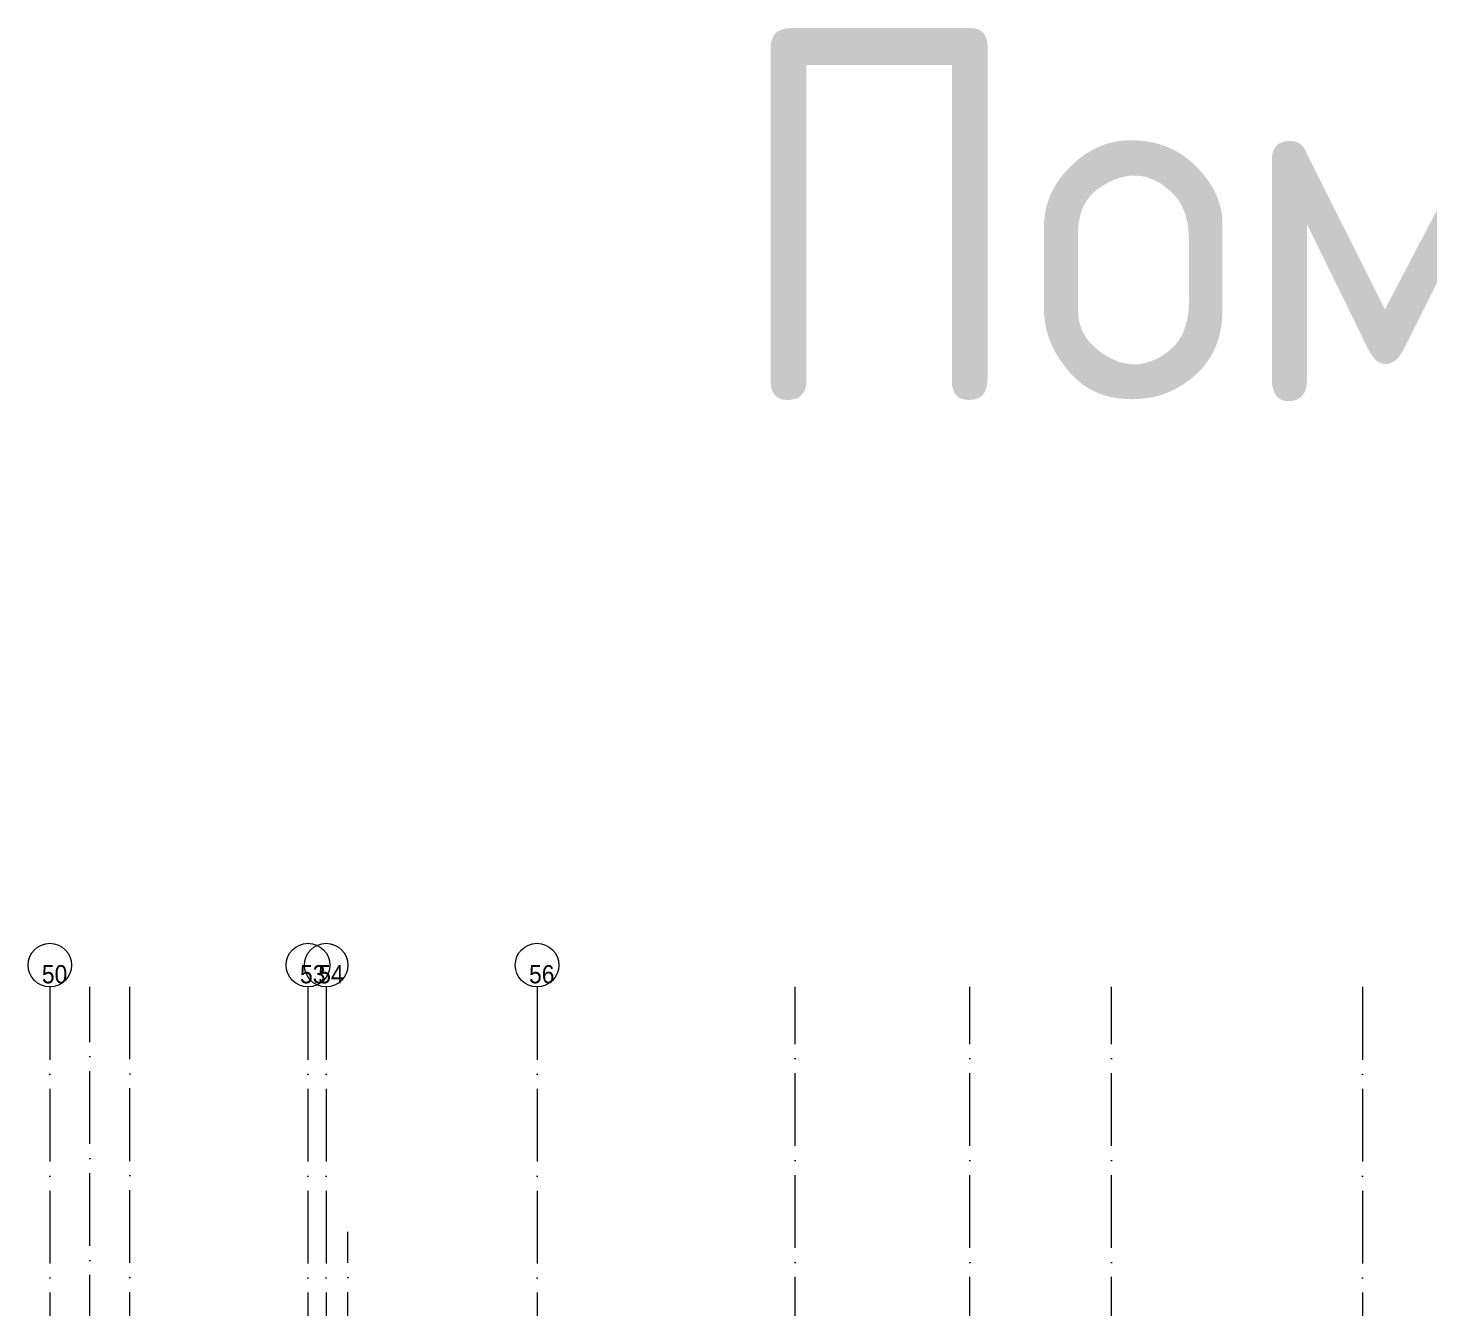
# Model space of a CAD drawing. Header units: millimetres. Extents: x -81576 to 1046824, y -248937 to 691537.
# Drawn here: x 21046 to 40326, y -136525 to -118919 of the extents above; entities that cross this region are included whole.
import ezdxf

# ---------------------------------------------------------------- set-up
doc = ezdxf.new("R2010")
doc.units = ezdxf.units.MM
doc.linetypes.add('50_200_ШТРИХ_1Т_ш5_п1_п1_', pattern=[1400, 1000, -200, 0, -200])
for name, color, linetype, lineweight, true_color in [('Оси-1', 7, 'Continuous', 20, 0xaaaaaa), ('Оси-2', 7, 'Continuous', 9, 0xaaaaaa), ('Оси-3', 7, '50_200_ШТРИХ_1Т_ш5_п1_п1_', 9, 0xaaaaaa)]:
    doc.layers.add(name, color=color, linetype=linetype, lineweight=lineweight, true_color=true_color)
doc.layers.add('Основные линии', color=7, linetype='Continuous', lineweight=30)
doc.styles.add('Arial', font='arial.ttf', dxfattribs={"width": 0.9, "height": 500})
doc.styles.add('СПДС', font='isocpeur.ttf', dxfattribs={"width": 0.9})

# ---------------------------------------------------------------- blocks, each defined once
blk = doc.blocks.new('Ось сетки - Круг_Ø6_00__ISO-2_5_0_9K_-17386508-АИ_План этажа Радиаторы_2')
at = {"layer": 'Оси-1'}
blk.add_circle((0, 0), 3, dxfattribs=at)

msp = doc.modelspace()

# ---------------------------------------------------------------- linework, layer by layer
at = {"layer": 'Оси-3'}
for p, q in [((21346.1, -132098.9), (21346.1, -168094.6)), ((21896.1, -169259.3), (21896.1, -132098.9)), ((22446.1, -168094.6), (22446.1, -132098.9)), ((24896.1, -132098.9), (24896.1, -168414.1)), ((25146.1, -132098.9), (25146.1, -168414.1)), ((28046.1, -132098.9), (28046.1, -170866.3)), ((31596.1, -170686.3), (31596.1, -132098.9)), ((33996.1, -170686.3), (33996.1, -132098.9)), ((35946.1, -170686.3), (35946.1, -132098.9)), ((39396.1, -132098.9), (39396.1, -170686.3)), ((25446.1, -168094.6), (25446.1, -135466.4))]:
    msp.add_line(p, q, dxfattribs=at)

# ---------------------------------------------------------------- block references
at = {"layer": 'Оси-1', "xscale": 100, "yscale": 100, "zscale": 100, "rotation": 180}
for p in [(21346.1, -131798.9), (24896.1, -131798.9), (25146.1, -131798.9), (28046.1, -131798.9)]:
    msp.add_blockref('Ось сетки - Круг_Ø6_00__ISO-2_5_0_9K_-17386508-АИ_План этажа Радиаторы_2', p, dxfattribs=at)

# ---------------------------------------------------------------- texts
at = {"layer": 'Оси-2', "char_height": 250, "width": 702, "attachment_point": 5, "line_spacing_factor": 0.936439, "style": 'Arial'}
for s, insert in [('\\pxqc,t4.572,9.144,13.716,18.288,22.86,27.432,32.004,36.576,41.148,45.72,50.292,54.864,59.436,64.008,68.58,73.152,77.724,82.296,86.868,91.44,96.012,100.584,105.156,109.728,114.3,118.872,123.444,128.016,132.588,137.16,141.732,146.304;{50}', (21411.3, -131926.1)), ('\\pxqc,t4.572,9.144,13.716,18.288,22.86,27.432,32.004,36.576,41.148,45.72,50.292,54.864,59.436,64.008,68.58,73.152,77.724,82.296,86.868,91.44,96.012,100.584,105.156,109.728,114.3,118.872,123.444,128.016,132.588,137.16,141.732,146.304;{53}', (24961.3, -131926.1)), ('\\pxqc,t4.572,9.144,13.716,18.288,22.86,27.432,32.004,36.576,41.148,45.72,50.292,54.864,59.436,64.008,68.58,73.152,77.724,82.296,86.868,91.44,96.012,100.584,105.156,109.728,114.3,118.872,123.444,128.016,132.588,137.16,141.732,146.304;{54}', (25211.3, -131926.1)), ('\\pxqc,t4.572,9.144,13.716,18.288,22.86,27.432,32.004,36.576,41.148,45.72,50.292,54.864,59.436,64.008,68.58,73.152,77.724,82.296,86.868,91.44,96.012,100.584,105.156,109.728,114.3,118.872,123.444,128.016,132.588,137.16,141.732,146.304;{56}', (28111.3, -131926.1))]:
    msp.add_mtext(s, dxfattribs=dict(at, insert=insert))
at = {"layer": 'Основные линии', "insert": (30720.4, -118953), "char_height": 5094.53, "attachment_point": 1, "style": 'СПДС'}
msp.add_mtext_dynamic_manual_height_columns('Пом. 2.037', width=35969.672, gutter_width=25472.6, heights=[0], dxfattribs=at)

doc.saveas('drawing.dxf')
